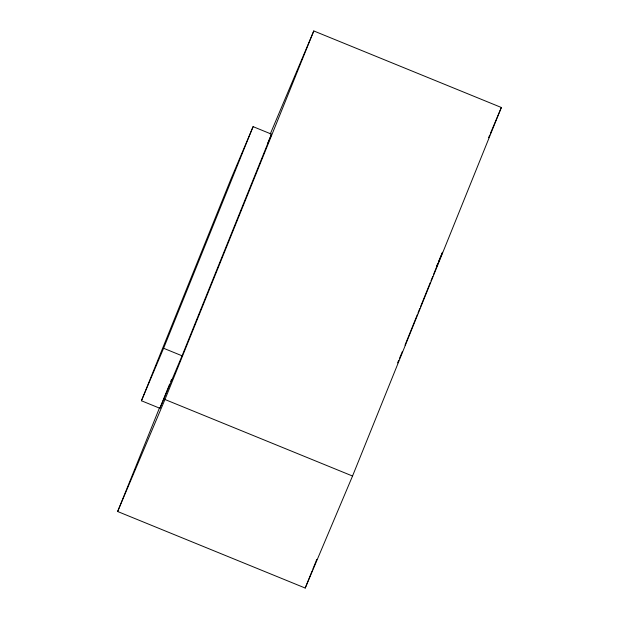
<?xml version="1.0" encoding="UTF-8"?>
<svg xmlns="http://www.w3.org/2000/svg" width="619" height="619" viewBox="0 0 619 619"><rect width="100%" height="100%" fill="white"/><g stroke="black" fill="none" stroke-linecap="round" stroke-linejoin="round"><path stroke-width="0.93" d="M141.434 400.756L230.918 179.139L253.094 126.647L271.548 134.176L182.056 355.801L159.888 408.285L141.434 400.756L163.602 348.265L253.094 126.647M270.224 134.075L313.787 30.95L501.351 107.489L352.536 476.034L305.213 588.05L117.649 511.511L159.648 407.495M159.888 408.285L169.629 384.159M170.712 381.482L171.432 379.695M117.649 511.511L164.964 399.495L313.787 30.95M305.213 588.05L312.092 571.012M312.819 569.217L316.804 559.359M405.019 345.139L417.283 314.769M418.003 312.982L419.806 308.517M420.533 306.73L430.267 282.612M430.986 280.825L432.797 276.36M433.517 274.573L442.531 252.243L438.391 261.999M267.787 143.074L271.548 134.176M488.584 137.712L489.714 135.043M490.465 133.271L501.351 107.489M436.519 266.441L437.648 263.771M397.584 362.912L398.706 360.25M399.456 358.471L402.451 351.375M163.602 348.265L182.056 355.801M164.964 399.495L352.536 476.034"/></g></svg>
